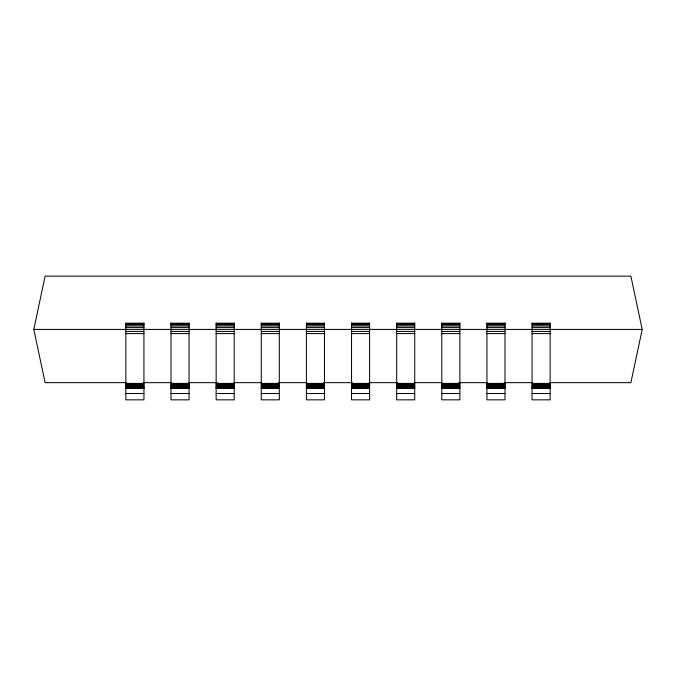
<?xml version="1.0" encoding="UTF-8"?>
<svg xmlns="http://www.w3.org/2000/svg" width="676" height="676" viewBox="0 0 676 676"><rect width="100%" height="100%" fill="white"/><g stroke="black" fill="none" stroke-linecap="round" stroke-linejoin="round"><path stroke-width="1.01" d="M126.387 382.667L45.123 382.667L33.8 329.415L45.123 276.154L630.877 276.154L642.2 329.415L630.877 382.667L549.613 382.667M125.871 323.212L143.929 323.212M171.003 323.212L189.06 323.212M216.143 323.212L234.192 323.212M261.274 323.212L279.323 323.212M306.405 323.212L324.463 323.212M351.537 323.212L369.595 323.212M396.677 323.212L414.726 323.212M441.808 323.212L459.857 323.212M486.94 323.212L504.997 323.212M532.071 323.212L550.129 323.212M125.871 323.787L143.929 323.787M171.003 323.787L189.06 323.787M216.143 323.787L234.192 323.787M261.274 323.787L279.323 323.787M306.405 323.787L324.463 323.787M351.537 323.787L369.595 323.787M396.677 323.787L414.726 323.787M441.808 323.787L459.857 323.787M486.94 323.787L504.997 323.787M532.071 323.787L550.129 323.787M125.871 324.733L143.929 324.733M171.003 324.733L189.06 324.733M216.143 324.733L234.192 324.733M261.274 324.733L279.323 324.733M306.405 324.733L324.463 324.733M351.537 324.733L369.595 324.733M396.677 324.733L414.726 324.733M441.808 324.733L459.857 324.733M486.94 324.733L504.997 324.733M532.071 324.733L550.129 324.733M125.871 326.009L143.929 326.009M171.003 326.009L189.06 326.009M216.143 326.009L234.192 326.009M261.274 326.009L279.323 326.009M306.405 326.009L324.463 326.009M351.537 326.009L369.595 326.009M396.677 326.009L414.726 326.009M441.808 326.009L459.857 326.009M486.94 326.009L504.997 326.009M532.071 326.009L550.129 326.009M125.871 327.59L143.929 327.59M171.003 327.59L189.06 327.59M216.143 327.59L234.192 327.59M261.274 327.59L279.323 327.59M306.405 327.59L324.463 327.59M351.537 327.59L369.595 327.59M396.677 327.59L414.726 327.59M441.808 327.59L459.857 327.59M486.94 327.59L504.997 327.59M532.071 327.59L550.129 327.59M33.8 329.415L125.694 329.415M125.871 329.415L260.894 329.415M261.274 329.415L414.726 329.415M415.106 329.415L550.129 329.415M550.306 329.415L642.2 329.415M125.871 331.434L143.929 331.434M171.003 331.434L189.06 331.434M216.143 331.434L234.192 331.434M261.274 331.434L279.323 331.434M306.405 331.434L324.463 331.434M351.537 331.434L369.595 331.434M396.677 331.434L414.726 331.434M441.808 331.434L459.857 331.434M486.94 331.434L504.997 331.434M532.071 331.434L550.129 331.434M125.871 333.589L143.929 333.589M171.003 333.589L189.06 333.589M216.143 333.589L234.192 333.589M261.274 333.589L279.323 333.589M306.405 333.589L324.463 333.589M351.537 333.589L369.595 333.589M396.677 333.589L414.726 333.589M441.808 333.589L459.857 333.589M486.94 333.589L504.997 333.589M532.071 333.589L550.129 333.589M143.278 382.667L171.772 382.667M188.655 382.667L217.157 382.667M234.04 382.667L261.485 382.667M278.368 382.667L306.862 382.667M323.753 382.667L352.247 382.667M369.138 382.667L397.632 382.667M414.515 382.667L441.96 382.667M458.843 382.667L487.345 382.667M504.228 382.667L532.722 382.667M125.871 383.393L143.929 383.393M171.003 383.393L189.06 383.393M216.143 383.393L234.192 383.393M261.274 383.393L279.323 383.393M306.405 383.393L324.463 383.393M351.537 383.393L369.595 383.393M396.677 383.393L414.726 383.393M441.808 383.393L459.857 383.393M486.94 383.393L504.997 383.393M532.071 383.393L550.129 383.393M125.871 384.382L143.929 384.382M171.003 384.382L189.06 384.382M216.143 384.382L234.192 384.382M261.274 384.382L279.323 384.382M306.405 384.382L324.463 384.382M351.537 384.382L369.595 384.382M396.677 384.382L414.726 384.382M441.808 384.382L459.857 384.382M486.94 384.382L504.997 384.382M532.071 384.382L550.129 384.382M125.871 385.32L143.929 385.32M171.003 385.32L189.06 385.32M216.143 385.32L234.192 385.32M261.274 385.32L279.323 385.32M306.405 385.32L324.463 385.32M351.537 385.32L369.595 385.32M396.677 385.32L414.726 385.32M441.808 385.32L459.857 385.32M486.94 385.32L504.997 385.32M532.071 385.32L550.129 385.32M125.871 386.182L143.929 386.182M171.003 386.182L189.06 386.182M216.143 386.182L234.192 386.182M261.274 386.182L279.323 386.182M306.405 386.182L324.463 386.182M351.537 386.182L369.595 386.182M396.677 386.182L414.726 386.182M441.808 386.182L459.857 386.182M486.94 386.182L504.997 386.182M532.071 386.182L550.129 386.182M125.871 386.951L143.929 386.951M171.003 386.951L189.06 386.951M216.143 386.951L234.192 386.951M261.274 386.951L279.323 386.951M306.405 386.951L324.463 386.951M351.537 386.951L369.595 386.951M396.677 386.951L414.726 386.951M441.808 386.951L459.857 386.951M486.94 386.951L504.997 386.951M532.071 386.951L550.129 386.951M125.871 387.601L143.929 387.601M171.003 387.601L189.06 387.601M216.143 387.601L234.192 387.601M261.274 387.601L279.323 387.601M306.405 387.601L324.463 387.601M351.537 387.601L369.595 387.601M396.677 387.601L414.726 387.601M441.808 387.601L459.857 387.601M486.94 387.601L504.997 387.601M532.071 387.601L550.129 387.601M125.871 388.117L143.929 388.117M171.003 388.117L189.06 388.117M216.143 388.117L234.192 388.117M261.274 388.117L279.323 388.117M306.405 388.117L324.463 388.117M351.537 388.117L369.595 388.117M396.677 388.117L414.726 388.117M441.808 388.117L459.857 388.117M486.94 388.117L504.997 388.117M532.071 388.117L550.129 388.117M125.871 388.497L143.929 388.497M171.003 388.497L189.06 388.497M216.143 388.497L234.192 388.497M261.274 388.497L279.323 388.497M306.405 388.497L324.463 388.497M351.537 388.497L369.595 388.497M396.677 388.497L414.726 388.497M441.808 388.497L459.857 388.497M486.94 388.497L504.997 388.497M532.071 388.497L550.129 388.497M125.871 393.508L143.929 393.508M171.003 393.508L189.06 393.508M216.143 393.508L234.192 393.508M261.274 393.508L279.323 393.508M306.405 393.508L324.463 393.508M351.537 393.508L369.595 393.508M396.677 393.508L414.726 393.508M441.808 393.508L459.857 393.508M486.94 393.508L504.997 393.508M532.071 393.508L550.129 393.508M550.129 323.018L550.129 399.846L532.071 399.846L532.071 323.018M504.997 323.018L504.997 399.846L486.94 399.846L486.94 323.018M459.857 323.018L459.857 399.846L441.808 399.846L441.808 323.018M414.726 323.018L414.726 399.846L396.677 399.846L396.677 323.018M369.595 323.018L369.595 399.846L351.537 399.846L351.537 323.018M324.463 323.018L324.463 399.846L306.405 399.846L306.405 323.018M279.323 323.018L279.323 399.846L261.274 399.846L261.274 323.018M234.192 323.018L234.192 399.846L216.143 399.846L216.143 323.018M189.06 323.018L189.06 399.846L171.003 399.846L171.003 323.018M143.929 323.018L143.929 399.846L125.871 399.846L125.871 323.018"/></g></svg>
